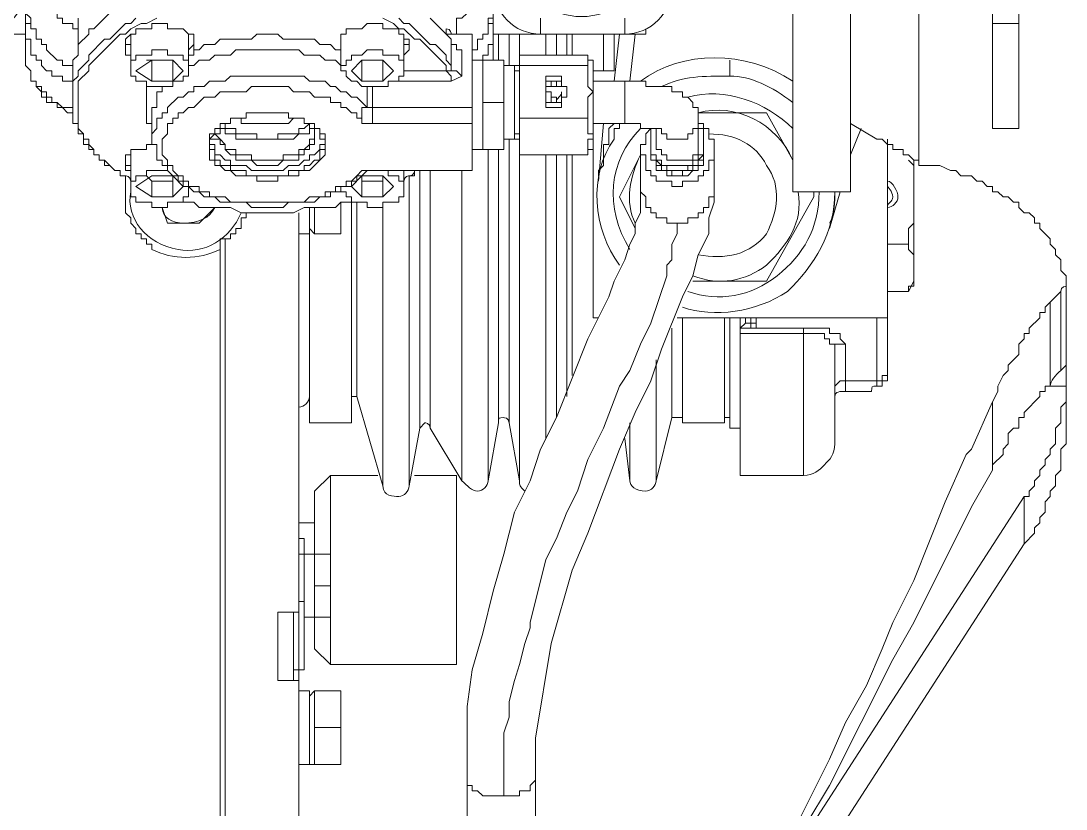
# Model space of a CAD drawing. Header units: millimetres. Extents: x 25083 to 52777, y 24772 to 45779.
# Drawn here: x 49649 to 49722.9, y 36611.9 to 36667.6 of the extents above; entities that cross this region are included whole.
import ezdxf

# ---------------------------------------------------------------- set-up
doc = ezdxf.new("R2010")
doc.units = ezdxf.units.MM

# ---------------------------------------------------------------- blocks, each defined once
blk = doc.blocks.new('zw$D2F4')
at = {"color": 7, "lineweight": 5}
for points in [[(813.648, 775.026), (813.648, 867.123)], [(817.733, 775.026), (817.733, 867.123)], [(822.56, 777.254), (822.56, 813.648)], [(759.429, 784.682), (759.429, 805.106)], [(792.48, 805.106), (792.48, 784.682)], [(827.759, 779.483), (827.759, 797.308)], [(829.616, 779.483), (829.616, 797.308)], [(763.143, 786.538), (762.771, 786.538), (762.771, 786.91), (762.029, 786.91), (762.029, 787.281), (761.657, 787.281), (761.657, 787.652), (761.286, 787.652), (760.543, 788.395), (760.543, 788.767), (760.172, 788.767), (760.172, 789.138), (759.801, 789.509), (759.801, 790.252), (759.429, 790.252), (759.429, 791.366)], [(792.48, 791.366), (792.48, 790.252), (792.109, 789.881), (792.109, 789.138), (791.737, 789.138), (791.737, 788.767), (791.366, 788.767), (791.366, 788.395), (790.995, 788.024), (790.995, 787.652), (790.623, 787.652), (790.252, 787.281), (789.881, 787.281), (789.881, 786.91)], [(762.771, 783.196), (762.771, 784.31), (763.143, 784.682), (763.143, 785.424), (763.885, 786.167), (763.885, 786.538), (764.257, 786.538), (765.742, 788.024)], [(788.024, 787.281), (789.509, 785.796), (789.509, 785.424)], [(762.771, 781.339), (762.771, 782.825), (763.143, 783.196), (763.143, 783.567), (763.885, 784.31), (763.885, 784.682), (765, 785.796), (765.371, 785.796), (766.485, 786.91), (766.856, 786.91), (767.228, 787.281)], [(785.796, 787.281), (786.167, 786.91), (786.538, 786.91), (788.024, 785.424), (788.395, 785.424), (789.138, 784.682), (789.138, 784.31), (789.509, 783.939)], [(759.429, 788.395), (759.429, 787.652), (759.801, 787.281), (759.801, 786.538), (760.172, 786.538), (760.172, 785.796), (760.543, 785.796), (760.543, 785.424), (760.915, 785.424), (760.915, 785.053), (761.657, 784.31), (762.029, 784.31), (762.029, 783.939), (762.771, 783.939), (762.771, 783.567)], [(789.138, 783.567), (789.138, 783.939), (787.281, 785.796), (786.91, 785.796), (786.167, 786.538), (785.796, 786.538), (785.424, 786.91), (784.682, 787.281)], [(768.713, 787.281), (767.97, 786.91), (767.599, 786.91), (766.856, 786.538), (766.485, 786.167), (766.114, 786.167), (763.885, 783.939), (763.885, 783.567), (763.143, 782.825), (763.143, 779.483), (763.514, 779.111), (763.514, 778.74), (763.885, 778.74)], [(790.995, 784.682), (790.995, 785.053), (791.366, 785.053), (791.366, 785.796), (791.737, 785.796), (791.737, 786.167), (792.109, 786.167), (792.109, 787.281), (792.48, 787.281), (792.48, 787.652), (792.48, 788.395)], [(759.801, 786.91), (759.429, 786.91), (759.429, 786.538)], [(763.143, 785.053), (763.143, 787.281)], [(769.084, 786.91), (768.342, 786.91), (768.342, 786.538), (767.228, 786.538), (767.228, 786.167), (766.856, 786.167), (766.485, 785.796), (766.485, 785.424)], [(771.313, 785.424), (771.313, 786.167), (770.941, 786.167), (770.57, 786.538), (769.456, 786.538), (769.456, 786.91), (769.084, 786.91)], [(783.939, 786.91), (783.567, 786.91), (783.196, 786.538), (782.082, 786.538), (782.082, 786.167), (781.711, 786.167), (781.711, 785.424)], [(786.538, 785.424), (786.538, 785.796), (786.167, 785.796), (786.167, 786.167), (785.796, 786.167), (785.796, 786.538), (784.682, 786.538), (784.682, 786.91), (783.939, 786.91)], [(789.881, 787.281), (789.881, 786.167)], [(792.48, 786.538), (792.48, 786.91), (792.109, 786.91)], [(795.822, 786.167), (795.822, 787.281)], [(801.764, 787.281), (801.764, 786.167)], [(829.616, 786.91), (827.759, 786.91)], [(748.66, 786.167), (759.429, 786.167)], [(759.429, 786.538), (759.429, 785.796), (759.801, 785.796), (759.801, 784.682), (760.172, 784.682), (760.172, 784.31), (760.543, 784.31), (760.543, 783.939), (760.915, 783.567), (761.286, 783.567), (761.286, 783.196), (762.029, 783.196), (762.029, 782.825), (762.771, 782.825)], [(766.856, 785.796), (766.856, 786.167)], [(770.941, 786.167), (770.941, 785.796)], [(771.313, 785.053), (771.684, 785.053), (772.055, 785.424), (772.798, 785.424), (773.169, 785.796), (775.398, 785.796), (775.769, 786.167), (777.254, 786.167), (777.626, 785.796), (779.111, 785.796), (779.854, 785.796), (780.225, 785.424), (780.968, 785.424), (781.339, 785.053), (781.711, 785.053)], [(781.711, 785.796), (781.711, 786.167)], [(786.167, 786.167), (786.167, 785.796)], [(789.138, 786.538), (789.138, 786.167)], [(789.138, 786.167), (790.995, 786.167)], [(790.995, 786.167), (789.138, 786.167)], [(790.995, 776.512), (790.995, 786.167)], [(791.737, 784.31), (791.737, 784.682), (792.109, 784.682), (792.109, 785.424), (792.48, 785.424), (792.48, 786.538)], [(792.48, 786.167), (803.25, 786.167)], [(792.851, 786.167), (792.851, 784.31)], [(793.594, 783.939), (793.594, 786.167)], [(794.337, 786.167), (794.337, 784.31)], [(796.194, 784.682), (796.194, 786.167)], [(796.936, 786.167), (796.936, 784.682)], [(797.679, 784.682), (797.679, 786.167)], [(798.05, 786.167), (798.05, 784.682)], [(800.279, 783.567), (800.279, 786.167)], [(801.021, 786.167), (801.021, 783.567)], [(801.021, 782.825), (801.393, 786.167)], [(802.507, 786.167), (802.135, 782.825)], [(803.25, 786.538), (803.25, 786.167)], [(766.856, 785.053), (766.856, 785.424), (766.485, 785.424), (766.485, 785.796)], [(766.485, 785.424), (766.485, 784.682), (766.856, 784.682)], [(766.856, 783.567), (766.856, 785.796)], [(770.941, 783.567), (770.941, 785.796)], [(771.313, 785.796), (771.313, 785.424), (770.941, 785.053)], [(771.313, 785.053), (771.313, 785.424)], [(781.711, 783.567), (781.711, 785.796)], [(781.711, 785.053), (781.711, 785.796)], [(781.711, 785.424), (781.711, 785.053)], [(786.167, 783.567), (786.167, 785.796)], [(786.538, 785.796), (786.538, 785.424), (786.167, 785.424), (786.167, 785.053)], [(786.167, 784.682), (786.538, 785.053), (786.538, 785.424)], [(789.509, 783.567), (789.509, 785.424)], [(789.881, 785.053), (789.881, 785.424), (789.509, 785.424)], [(759.429, 784.682), (759.429, 783.939), (759.801, 783.567), (759.801, 782.825), (760.172, 782.825), (760.172, 782.453), (760.543, 782.082), (760.543, 781.711), (760.915, 781.711), (760.915, 781.339), (761.657, 781.339), (761.657, 780.968), (762.029, 780.968), (762.4, 780.597), (762.771, 780.597)], [(762.771, 780.968), (762.029, 780.968), (761.657, 781.339), (761.286, 781.339), (761.286, 781.711), (760.915, 781.711), (760.915, 782.082), (760.543, 782.082), (760.543, 782.453), (760.172, 782.453), (760.172, 782.825), (759.801, 782.825), (759.801, 783.567), (759.429, 783.939), (759.429, 784.682)], [(766.856, 783.567), (766.856, 784.31), (767.228, 784.31), (767.228, 784.682), (767.599, 784.682), (768.342, 784.682), (768.342, 785.053), (769.084, 785.053)], [(769.084, 785.053), (769.456, 785.053), (769.456, 784.682), (770.57, 784.682), (770.57, 784.31), (770.941, 784.31), (770.941, 783.567)], [(781.711, 783.939), (781.339, 784.31), (780.597, 784.31), (780.225, 784.682), (779.111, 784.682), (778.74, 785.053), (774.284, 785.053), (773.912, 784.682), (772.798, 784.682), (772.427, 784.31), (771.684, 784.31), (771.313, 783.939), (770.941, 783.939)], [(770.941, 784.682), (771.313, 784.682), (771.313, 785.053)], [(781.711, 784.682), (781.711, 785.053)], [(781.711, 783.567), (781.711, 783.939), (782.082, 783.939), (782.082, 784.31), (782.453, 784.31), (782.453, 784.682), (783.196, 784.682), (783.567, 785.053), (783.939, 785.053)], [(783.939, 785.053), (784.682, 785.053), (784.682, 784.682), (785.796, 784.682), (785.796, 784.31), (786.167, 784.31), (786.167, 783.567)], [(789.881, 785.053), (790.252, 785.053)], [(790.252, 785.053), (789.881, 785.053)], [(790.252, 785.053), (790.252, 783.196)], [(794.337, 784.682), (799.165, 784.682)], [(794.337, 784.682), (794.337, 784.31)], [(799.165, 784.31), (799.165, 784.682)], [(768.342, 784.31), (767.228, 783.567)], [(768.342, 784.31), (767.97, 784.31)], [(768.342, 784.31), (768.342, 782.825)], [(769.827, 784.31), (768.342, 784.31)], [(769.827, 784.31), (768.342, 784.31)], [(769.827, 782.825), (769.827, 784.31)], [(770.57, 783.567), (769.827, 784.31)], [(783.196, 784.31), (782.453, 783.567)], [(783.196, 784.31), (783.196, 782.825)], [(784.682, 784.31), (783.196, 784.31)], [(784.682, 784.31), (783.196, 784.31)], [(784.682, 782.825), (784.682, 784.31)], [(785.424, 783.567), (784.682, 784.31)], [(789.138, 783.567), (789.509, 783.567), (789.509, 783.939)], [(789.509, 783.939), (789.509, 783.567)], [(790.995, 777.997), (790.995, 784.31)], [(790.995, 784.31), (791.737, 784.31)], [(791.737, 777.997), (791.737, 784.31)], [(791.737, 784.31), (793.223, 784.31)], [(791.737, 784.31), (791.737, 782.825)], [(793.223, 777.997), (793.223, 784.31)], [(793.223, 784.31), (793.223, 782.825)], [(793.223, 783.939), (794.337, 783.939)], [(793.966, 783.939), (793.966, 778.74)], [(794.337, 782.082), (794.337, 784.31)], [(794.337, 784.31), (794.337, 783.939)], [(799.165, 783.939), (794.337, 783.939)], [(794.337, 783.939), (794.337, 782.082)], [(799.165, 783.939), (799.165, 784.31), (799.536, 784.31)], [(799.536, 784.31), (799.165, 784.31)], [(799.536, 782.082), (799.165, 782.453), (799.165, 783.939)], [(799.536, 784.31), (799.536, 782.082)], [(809.191, 784.31), (809.191, 783.196)], [(762.771, 783.196), (762.771, 781.339)], [(769.084, 782.453), (767.97, 782.453), (767.97, 782.825), (767.228, 782.825), (767.228, 783.196), (766.856, 783.196), (766.856, 783.567)], [(767.228, 783.567), (768.342, 782.825)], [(768.342, 778.74), (768.342, 779.111), (768.713, 779.483), (768.713, 780.225), (769.084, 780.225), (769.084, 780.597), (769.456, 780.597), (769.456, 780.968), (770.199, 781.711), (770.57, 781.711), (770.941, 782.082), (771.313, 782.082), (771.313, 782.453), (772.055, 782.453), (772.427, 782.825), (773.541, 782.825), (773.912, 783.196), (779.111, 783.196), (779.483, 782.825), (780.597, 782.825), (780.968, 782.453), (781.339, 782.453), (781.711, 782.082), (782.082, 782.082), (782.453, 781.711), (782.825, 781.711), (783.567, 780.968)], [(770.941, 783.567), (770.941, 783.196), (770.57, 783.196), (770.57, 782.825), (770.199, 782.825), (769.827, 782.825), (769.827, 782.453), (769.084, 782.453)], [(769.827, 782.825), (770.57, 783.567)], [(783.939, 782.453), (783.196, 782.453), (782.825, 782.825), (782.453, 782.825), (782.082, 783.196), (782.082, 783.567), (781.711, 783.567)], [(782.453, 783.567), (783.196, 782.825)], [(786.167, 783.567), (786.167, 783.196), (785.796, 783.196), (785.796, 782.825), (785.424, 782.825), (785.053, 782.825), (785.053, 782.453), (783.939, 782.453)], [(784.682, 782.825), (785.424, 783.567)], [(786.167, 783.567), (789.138, 783.567)], [(789.138, 783.567), (789.509, 783.196), (789.509, 782.825)], [(790.252, 783.196), (789.881, 783.567), (789.509, 783.567)], [(789.509, 782.825), (790.252, 783.196)], [(796.194, 783.196), (797.308, 783.196)], [(796.194, 783.196), (797.308, 783.196)], [(796.194, 783.196), (796.194, 782.082)], [(796.194, 783.196), (796.194, 782.082)], [(797.679, 782.082), (797.679, 782.453), (797.308, 782.453), (797.308, 783.196)], [(797.679, 782.082), (797.679, 782.453), (797.308, 782.453), (797.308, 783.196)], [(799.536, 783.567), (799.536, 782.825)], [(799.536, 783.567), (801.021, 783.567)], [(768.342, 782.453), (767.97, 782.453), (767.97, 780.597), (767.97, 779.854), (768.342, 779.854), (768.342, 779.483)], [(768.342, 782.825), (769.827, 782.825)], [(769.084, 782.453), (769.084, 782.082), (768.713, 782.082), (768.713, 780.968), (768.342, 780.968), (768.342, 780.597)], [(782.825, 780.225), (782.825, 780.597), (782.453, 780.597), (782.082, 780.968), (781.711, 780.968), (781.711, 781.339), (780.968, 781.339), (780.968, 781.711), (779.854, 781.711), (779.483, 782.082), (778.368, 782.082), (777.997, 782.453), (775.398, 782.453), (775.026, 782.082), (773.169, 782.082), (772.798, 781.711), (772.055, 781.711), (771.313, 780.968), (770.941, 780.968), (770.57, 780.597), (770.199, 780.597), (770.199, 780.225), (769.827, 780.225), (769.827, 779.854), (769.456, 779.854), (769.456, 779.111), (769.084, 778.74), (769.084, 777.626), (769.456, 777.254), (769.456, 776.883), (769.827, 776.883), (769.827, 776.512), (770.199, 776.14), (770.57, 776.14), (770.57, 775.769)], [(783.196, 782.825), (784.682, 782.825)], [(783.567, 780.968), (783.567, 782.453)], [(783.939, 782.453), (783.939, 779.854)], [(789.509, 782.825), (785.053, 782.825)], [(791.737, 782.825), (791.737, 781.339)], [(793.223, 782.825), (793.223, 781.339)], [(796.565, 782.825), (796.194, 782.825)], [(796.194, 782.453), (796.565, 782.453)], [(796.565, 782.453), (796.194, 782.453)], [(796.565, 782.825), (796.565, 782.453)], [(796.565, 782.453), (796.565, 782.825)], [(796.565, 782.825), (796.936, 782.825)], [(796.936, 782.825), (796.565, 782.825)], [(796.565, 782.825), (796.936, 782.825)], [(796.565, 782.825), (796.565, 782.453)], [(797.308, 782.453), (796.565, 782.453)], [(797.308, 782.453), (796.565, 782.453)], [(796.565, 782.453), (796.936, 782.453)], [(796.936, 782.453), (796.936, 782.825)], [(797.308, 782.825), (796.936, 782.825)], [(796.936, 782.825), (796.936, 782.453)], [(799.536, 782.825), (801.764, 782.825)], [(801.764, 782.825), (801.764, 781.711)], [(801.764, 782.825), (803.25, 782.825), (803.25, 782.453), (805.106, 782.453), (805.106, 782.082), (805.849, 782.082), (805.849, 781.711), (806.22, 781.711), (806.592, 781.339), (806.592, 780.968), (806.963, 780.968), (806.963, 780.225)], [(794.337, 782.082), (794.337, 779.111)], [(794.337, 782.082), (794.337, 780.225)], [(796.194, 781.711), (796.194, 782.082)], [(796.194, 782.082), (796.565, 782.082)], [(796.194, 782.082), (796.194, 780.968)], [(796.565, 781.339), (796.565, 781.711)], [(796.565, 781.711), (796.936, 781.711)], [(796.936, 781.711), (796.936, 781.339)], [(797.308, 781.339), (797.308, 781.711), (797.679, 781.711), (797.679, 782.082)], [(799.165, 780.225), (799.165, 781.711), (799.536, 782.082)], [(799.536, 782.082), (799.536, 779.111)], [(801.764, 781.711), (801.764, 779.854)], [(766.114, 776.14), (766.114, 776.512), (765.742, 776.512), (765, 777.254), (764.628, 777.254), (764.628, 777.626), (764.257, 777.626), (764.257, 777.997), (763.885, 777.997), (763.885, 778.368), (763.514, 778.368), (763.514, 779.111), (763.143, 779.111), (763.143, 779.483), (763.143, 779.854), (762.771, 779.854), (762.771, 781.339)], [(783.567, 780.968), (783.196, 780.968), (783.196, 780.225), (782.825, 780.225)], [(783.567, 780.968), (783.939, 780.968)], [(783.939, 780.968), (790.995, 780.968)], [(791.737, 781.339), (793.223, 781.339)], [(791.737, 781.339), (791.737, 779.854)], [(793.223, 781.339), (793.223, 779.854)], [(796.194, 781.339), (797.308, 781.339)], [(797.308, 781.339), (796.194, 781.339)], [(796.194, 780.968), (797.308, 780.968)], [(768.342, 780.597), (768.342, 778.74)], [(773.169, 779.111), (773.169, 779.483), (773.541, 779.483), (773.541, 779.854), (773.912, 779.854), (773.912, 780.225), (774.284, 780.225)], [(774.284, 780.225), (773.912, 780.225), (773.912, 779.854), (773.541, 779.854)], [(776.512, 780.597), (775.026, 780.597), (775.026, 780.225), (774.284, 780.225)], [(774.284, 780.225), (774.655, 780.225), (774.655, 779.854), (776.512, 779.854)], [(778.74, 780.225), (777.997, 780.225), (777.997, 780.597), (776.512, 780.597)], [(776.512, 779.854), (777.997, 779.854), (778.368, 780.225), (778.74, 780.225)], [(779.483, 779.854), (779.111, 779.854), (779.111, 780.225), (778.74, 780.225)], [(778.74, 780.225), (779.111, 780.225), (779.111, 779.854), (779.483, 779.854), (779.483, 779.483), (779.854, 779.483), (779.854, 779.111)], [(782.825, 780.225), (783.196, 780.225), (783.196, 779.854), (783.939, 779.854)], [(794.337, 780.225), (799.165, 780.225)], [(794.337, 780.225), (794.337, 779.111)], [(799.536, 779.111), (799.165, 779.111), (799.165, 780.225)], [(804.735, 778.74), (806.22, 778.74), (806.22, 779.111), (806.592, 779.111), (806.592, 779.483), (806.963, 779.483), (806.963, 780.225)], [(811.791, 780.597), (806.963, 780.597)], [(806.963, 780.225), (806.963, 778.74)], [(813.648, 777.254), (811.791, 780.597)], [(773.541, 779.854), (773.169, 779.854), (773.169, 779.483), (772.798, 779.483), (772.798, 779.111)], [(773.541, 779.854), (773.169, 779.854), (773.169, 779.483), (772.798, 779.483), (772.798, 779.111)], [(776.512, 778.74), (774.284, 778.74), (774.284, 779.111), (773.541, 779.111), (773.541, 779.483), (773.169, 779.483)], [(773.541, 779.854), (773.541, 779.483), (774.284, 779.483), (774.284, 779.111), (775.769, 779.111), (775.769, 778.74), (776.14, 778.74), (776.512, 778.74)], [(776.512, 778.74), (777.254, 778.74), (777.254, 779.111), (778.74, 779.111), (778.74, 779.483), (779.111, 779.483), (779.483, 779.854)], [(779.483, 779.483), (779.483, 779.111), (778.74, 779.111), (778.368, 778.74), (776.883, 778.74), (776.512, 778.74)], [(780.597, 778.74), (780.225, 778.74), (780.225, 779.483), (779.854, 779.483), (779.854, 779.854), (779.483, 779.854)], [(780.597, 778.74), (780.597, 779.111), (780.225, 779.111), (780.225, 779.483), (779.854, 779.483), (779.854, 779.854), (779.483, 779.854)], [(790.995, 779.854), (783.939, 779.854)], [(791.737, 779.854), (791.737, 777.997)], [(793.223, 779.854), (793.223, 777.997)], [(799.536, 779.854), (799.536, 766.114)], [(799.536, 779.854), (801.764, 779.854)], [(799.907, 775.769), (800.279, 779.854)], [(799.907, 776.14), (799.907, 776.512), (800.279, 776.883), (800.279, 778.368), (800.65, 778.368), (800.65, 779.483), (801.021, 779.854)], [(801.021, 778.74), (801.021, 779.483), (801.393, 779.483), (801.393, 779.854)], [(801.764, 779.854), (802.878, 779.854), (802.878, 779.483), (804.364, 779.483)], [(802.878, 777.997), (802.878, 778.368), (803.25, 778.368), (803.25, 779.111), (803.621, 779.483)], [(803.992, 779.483), (803.621, 779.483), (803.621, 778.74)], [(803.992, 779.483), (803.992, 778.74)], [(807.334, 778.74), (807.334, 779.483), (806.963, 779.483), (806.963, 779.854)], [(808.077, 777.997), (808.077, 778.74), (807.706, 778.74), (807.706, 779.483), (807.334, 779.483), (807.334, 779.854), (806.963, 779.854)], [(817.733, 779.854), (819.589, 778.74)], [(818.475, 779.483), (817.733, 777.626)], [(829.616, 779.483), (827.759, 779.483)], [(763.885, 778.74), (763.885, 778.368), (764.257, 777.997), (764.257, 777.626), (764.628, 777.626), (764.628, 777.254), (765, 777.254), (765, 776.883), (765.371, 776.883), (765.742, 776.512), (766.114, 776.512), (766.114, 776.14)], [(768.342, 778.74), (768.342, 778.368), (768.713, 778.368), (768.713, 777.254), (769.084, 777.254), (769.084, 776.883), (769.456, 776.883), (769.456, 776.512), (769.827, 776.14), (770.199, 776.14), (770.199, 775.769), (770.57, 775.769), (770.57, 775.398), (770.941, 775.398)], [(772.798, 779.111), (772.427, 778.74)], [(772.798, 779.111), (772.427, 779.111), (772.427, 778.74)], [(772.427, 778.74), (773.169, 778.74)], [(772.427, 778.74), (772.427, 777.254), (772.798, 777.254), (772.798, 776.883), (773.169, 776.883), (773.541, 776.512), (773.912, 776.512), (774.284, 776.14), (775.769, 776.14), (775.769, 775.769), (776.512, 775.769)], [(773.169, 778.74), (772.798, 779.111)], [(773.169, 779.111), (772.798, 779.111)], [(773.169, 778.74), (773.541, 778.368), (773.541, 777.997), (774.284, 777.997), (774.284, 777.626), (775.398, 777.626), (775.398, 777.254), (775.769, 777.254), (777.626, 777.254), (777.626, 777.626), (778.74, 777.626), (778.74, 777.997), (779.111, 777.997), (779.483, 778.368), (779.483, 778.74), (779.854, 778.74)], [(779.854, 778.74), (779.854, 778.368), (779.483, 778.368), (779.483, 777.997), (779.111, 777.997), (779.111, 777.626), (778.74, 777.626), (778.74, 777.254), (777.997, 777.254), (777.626, 777.254), (777.254, 776.883), (775.769, 776.883), (775.398, 777.254), (774.284, 777.254), (774.284, 777.626), (773.912, 777.626), (773.541, 777.997), (773.541, 778.368), (773.169, 778.368), (773.169, 778.74)], [(776.512, 775.769), (777.254, 775.769), (777.254, 776.14), (778.74, 776.14), (778.74, 776.512), (779.483, 776.512), (779.854, 776.883), (780.597, 777.626), (780.597, 778.74)], [(793.223, 778.74), (794.337, 778.74)], [(793.594, 758.686), (793.594, 778.74)], [(794.337, 779.111), (794.337, 777.626)], [(794.337, 778.74), (794.337, 777.997)], [(799.165, 777.626), (799.165, 778.74), (799.536, 778.74), (799.536, 779.111)], [(799.536, 779.111), (799.536, 777.997)], [(803.621, 778.74), (803.621, 778.368)], [(803.621, 778.74), (803.621, 777.626), (803.992, 777.626), (803.992, 777.254), (804.364, 777.254), (804.364, 776.883), (804.735, 776.883)], [(803.992, 778.74), (803.992, 777.997), (804.364, 777.997), (804.364, 777.626), (804.735, 777.626), (804.735, 777.254)], [(804.364, 779.111), (804.735, 779.111), (804.735, 778.74)], [(804.735, 776.883), (806.22, 776.883), (806.592, 776.883), (806.592, 777.254), (806.963, 777.254), (806.963, 777.626), (807.334, 777.626), (807.334, 778.74)], [(804.735, 777.254), (806.22, 777.254), (806.592, 777.254), (806.592, 777.626), (806.963, 777.626), (806.963, 778.74)], [(807.334, 778.74), (807.334, 778.368)], [(819.589, 778.74), (819.961, 778.74), (820.332, 778.368), (820.703, 778.368), (820.703, 777.997), (821.446, 777.997), (821.446, 777.626), (821.817, 777.626), (822.189, 777.254), (822.56, 777.254)], [(820.332, 778.74), (820.332, 761.657)], [(768.713, 778.368), (767.97, 778.368), (767.97, 777.997), (766.856, 777.997), (766.856, 777.626), (766.485, 777.626), (766.485, 776.883)], [(776.512, 776.512), (775.398, 776.512), (775.026, 776.883), (773.912, 776.883), (773.912, 777.254), (773.541, 777.254), (773.169, 777.626), (772.798, 777.626), (772.798, 778.368), (772.427, 778.368)], [(772.427, 778.368), (772.427, 777.997), (772.798, 777.997), (772.798, 777.254), (773.169, 777.254), (773.169, 776.883), (773.541, 776.883), (773.912, 776.883), (773.912, 776.512), (775.026, 776.512), (775.026, 776.14), (776.512, 776.14)], [(780.597, 778.368), (780.225, 778.368), (780.225, 777.997), (779.854, 777.626), (779.483, 777.626), (779.483, 777.254), (779.111, 777.254), (778.74, 776.883), (777.997, 776.883), (777.626, 776.512), (776.512, 776.512)], [(776.512, 776.14), (777.997, 776.14), (777.997, 776.512), (779.111, 776.512), (779.111, 776.883), (779.483, 776.883), (779.854, 777.254), (780.225, 777.254), (780.225, 777.997), (780.597, 777.997), (780.597, 778.368)], [(790.995, 777.997), (791.737, 777.997)], [(791.737, 777.997), (793.223, 777.997)], [(791.737, 777.997), (793.223, 777.997)], [(792.109, 754.601), (792.109, 777.997)], [(792.109, 777.997), (792.851, 777.997)], [(792.109, 777.997), (792.48, 777.997)], [(792.851, 777.997), (792.109, 777.997)], [(792.109, 777.997), (792.48, 777.997)], [(792.48, 777.997), (792.109, 777.997)], [(792.48, 777.997), (792.109, 777.997)], [(792.48, 777.997), (792.851, 777.997)], [(792.851, 777.997), (792.48, 777.997)], [(792.851, 777.997), (792.48, 777.997)], [(792.851, 777.997), (792.48, 777.997)], [(792.851, 777.997), (792.851, 758.686)], [(793.223, 777.997), (792.851, 777.997)], [(794.337, 777.997), (794.337, 754.601)], [(794.337, 777.626), (794.337, 777.997)], [(799.536, 777.997), (799.165, 777.997)], [(799.165, 777.997), (799.165, 777.626)], [(802.878, 777.997), (802.878, 775.398)], [(805.478, 775.398), (805.106, 775.398), (805.106, 775.769), (803.992, 775.769), (803.992, 776.14), (803.621, 776.14), (803.621, 776.512), (803.25, 776.512), (803.25, 777.626), (802.878, 777.626), (802.878, 777.997)], [(804.735, 776.883), (804.364, 776.883), (803.992, 777.254), (803.992, 777.626), (803.621, 777.626), (803.621, 777.997), (803.621, 778.368)], [(803.621, 777.997), (803.621, 777.254), (803.992, 777.254), (803.992, 776.512), (804.364, 776.512), (804.735, 776.512)], [(803.621, 777.997), (803.621, 777.254), (803.992, 777.254), (803.992, 776.883), (804.364, 776.883), (804.364, 776.512), (804.735, 776.512)], [(807.334, 778.368), (807.334, 777.626), (806.963, 777.254), (806.963, 776.883), (806.592, 776.883), (806.22, 776.883), (806.22, 776.512), (804.735, 776.512), (804.735, 776.883)], [(804.735, 776.512), (804.735, 776.14), (806.22, 776.14), (806.592, 776.512), (806.963, 776.512), (806.963, 776.883), (807.334, 776.883), (807.334, 777.997)], [(804.735, 776.512), (805.106, 776.512), (805.106, 776.14), (805.849, 776.14), (805.849, 776.512), (806.22, 776.512), (806.592, 776.512), (806.592, 776.883), (806.963, 776.883), (806.963, 777.254), (807.334, 777.254), (807.334, 777.997)], [(805.478, 775.398), (805.849, 775.398), (805.849, 775.769), (806.963, 775.769), (806.963, 776.14), (807.334, 776.14), (807.334, 776.512), (807.706, 776.512), (807.706, 777.254), (808.077, 777.254), (808.077, 777.997)], [(808.077, 777.997), (808.077, 775.398)], [(820.332, 778.368), (820.703, 778.368)], [(766.856, 776.883), (766.485, 776.883), (766.485, 777.254)], [(766.856, 775.398), (766.856, 777.626)], [(794.337, 777.626), (799.165, 777.626)], [(796.194, 757.572), (796.194, 777.626)], [(796.936, 777.626), (796.936, 759.058)], [(797.679, 760.543), (797.679, 777.626)], [(798.05, 777.626), (798.05, 762.029)], [(802.878, 777.626), (801.393, 774.655)], [(821.817, 777.254), (822.189, 776.883), (822.189, 774.655)], [(822.189, 777.254), (822.189, 768.713)], [(832.958, 767.599), (832.958, 769.084), (832.587, 769.456), (832.587, 770.199), (832.216, 770.57), (832.216, 770.941), (831.844, 771.313), (831.844, 771.684), (831.101, 772.427), (831.101, 772.798), (830.73, 772.798), (830.73, 773.169), (830.359, 773.541), (829.987, 773.541), (829.616, 773.912), (829.616, 774.284), (829.245, 774.284), (828.873, 774.655), (828.502, 774.655), (828.131, 775.026), (827.759, 775.026), (827.759, 775.398), (827.388, 775.398), (827.016, 775.769), (826.645, 775.769), (826.274, 776.14), (825.531, 776.14), (825.16, 776.512), (824.788, 776.512), (824.046, 776.883), (822.56, 776.883), (822.56, 777.254)], [(766.485, 776.883), (766.485, 776.512), (766.856, 776.512), (766.856, 776.14)], [(766.856, 775.398), (766.856, 775.769), (767.228, 775.769), (767.228, 776.14), (767.599, 776.14), (767.97, 776.14), (767.97, 776.512), (769.084, 776.512)], [(783.939, 776.512), (783.196, 776.512), (782.825, 776.14)], [(783.196, 776.14), (783.567, 776.512), (783.939, 776.512)], [(783.939, 776.512), (790.995, 776.512)], [(783.939, 776.512), (790.995, 776.512)], [(784.31, 776.512), (785.053, 776.512), (785.053, 776.14), (785.796, 776.14), (785.796, 775.769), (786.167, 775.769), (786.167, 775.398)], [(786.167, 775.398), (786.167, 776.512)], [(786.167, 776.14), (786.167, 776.512), (786.538, 776.512)], [(787.281, 776.512), (787.281, 758.315)], [(788.024, 758.315), (788.024, 776.512)], [(790.252, 776.512), (790.252, 754.601)], [(766.114, 776.14), (766.485, 776.14)], [(766.114, 776.14), (766.485, 776.14)], [(766.485, 776.14), (766.485, 773.541), (766.856, 773.169), (766.856, 772.798), (767.228, 772.427), (767.228, 772.055), (767.599, 772.055), (767.599, 771.684), (767.97, 771.684), (767.97, 771.313), (768.342, 771.313), (768.342, 770.941)], [(768.342, 776.14), (767.228, 775.398)], [(768.342, 775.769), (767.97, 776.14)], [(769.827, 776.14), (768.342, 776.14)], [(768.342, 775.769), (768.342, 774.655)], [(769.827, 775.769), (768.342, 775.769)], [(769.827, 776.14), (769.827, 775.769)], [(770.57, 775.398), (769.827, 776.14)], [(769.827, 774.655), (769.827, 775.769)], [(770.57, 775.769), (770.941, 775.769), (770.941, 775.398), (771.684, 775.398), (771.684, 775.026), (772.427, 775.026), (772.427, 774.655), (773.541, 774.655), (773.912, 774.284), (777.254, 774.284), (777.626, 774.284), (779.111, 774.284), (779.483, 774.655), (780.597, 774.655), (780.597, 775.026), (781.339, 775.026), (781.339, 775.398), (782.082, 775.398), (782.082, 775.769), (782.453, 775.769), (782.825, 776.14)], [(781.711, 775.398), (782.453, 775.398), (782.453, 775.769), (782.825, 775.769), (782.825, 776.14), (783.196, 776.14)], [(783.196, 776.14), (782.453, 775.398)], [(783.196, 776.14), (782.825, 776.14)], [(784.682, 776.14), (783.196, 776.14)], [(783.196, 775.769), (783.196, 776.14)], [(783.196, 775.769), (783.196, 774.655)], [(784.682, 775.769), (783.196, 775.769)], [(784.682, 776.14), (784.682, 775.769)], [(785.424, 775.398), (784.682, 776.14)], [(784.682, 774.655), (784.682, 775.769)], [(786.538, 754.23), (786.538, 776.14)], [(769.084, 773.912), (768.342, 773.912), (768.342, 774.284), (767.228, 774.284), (767.228, 774.655), (766.856, 774.655), (766.856, 775.398)], [(767.228, 775.398), (768.342, 774.655)], [(770.941, 775.398), (770.941, 774.655), (770.57, 774.655), (770.57, 774.284), (770.199, 774.284), (769.456, 774.284), (769.456, 773.912), (769.084, 773.912)], [(769.827, 774.655), (770.57, 775.398)], [(770.941, 775.398), (771.313, 775.026), (771.684, 775.026), (772.055, 774.655), (772.798, 774.655), (773.169, 774.284), (775.026, 774.284), (775.398, 773.912), (777.626, 773.912), (777.997, 774.284), (778.368, 774.284), (778.74, 774.284), (779.854, 774.284), (780.225, 774.655), (780.968, 774.655), (780.968, 775.026), (781.711, 775.026), (781.711, 775.398)], [(783.939, 773.912), (783.567, 773.912), (783.567, 774.284), (782.453, 774.284), (782.453, 774.655), (782.082, 774.655), (782.082, 775.026), (781.711, 775.026), (781.711, 775.398)], [(782.453, 775.398), (783.196, 774.655)], [(786.167, 775.398), (786.167, 774.655), (785.796, 774.655), (785.796, 774.284), (785.424, 774.284), (784.682, 774.284), (784.682, 773.912), (783.939, 773.912)], [(784.682, 774.655), (785.424, 775.398)], [(802.878, 775.398), (802.878, 773.541), (802.507, 772.798), (802.507, 772.055), (802.135, 771.313), (801.764, 770.199), (801.021, 768.713), (800.65, 767.599), (799.165, 764.628), (796.936, 759.058), (795.822, 756.83), (795.08, 754.601), (793.966, 752.373), (793.223, 749.402), (792.48, 746.803), (791.737, 743.832), (790.995, 741.233), (790.623, 738.633), (790.623, 734.177)], [(795.451, 734.177), (795.451, 736.405), (796.565, 743.089), (798.05, 748.288), (799.165, 750.888), (801.393, 756.83), (802.507, 759.429), (803.621, 761.657), (804.364, 763.885), (805.849, 767.599), (806.592, 769.084), (806.963, 770.57), (807.706, 772.055), (807.706, 773.169), (808.077, 774.284), (808.077, 775.398)], [(805.478, 772.798), (804.735, 772.798), (804.735, 773.169), (803.992, 773.169), (803.992, 773.541), (803.621, 773.541), (803.621, 773.912), (803.25, 773.912), (803.25, 774.655), (802.878, 775.026), (802.878, 775.398)], [(808.077, 775.398), (808.077, 774.655), (807.706, 774.655), (807.706, 773.912), (807.334, 773.912), (807.334, 773.541), (806.963, 773.541), (806.963, 773.169), (806.22, 773.169), (806.22, 772.798), (805.478, 772.798)], [(817.733, 775.026), (813.648, 775.026)], [(815.133, 774.655), (815.133, 775.026)], [(816.99, 775.026), (816.247, 772.427)], [(768.342, 774.655), (769.827, 774.655)], [(770.57, 774.284), (771.313, 774.284), (771.684, 773.912), (773.912, 773.912), (774.655, 773.541), (778.368, 773.541), (779.111, 773.912), (781.339, 773.912), (781.711, 774.284), (782.453, 774.284)], [(781.711, 774.284), (781.711, 772.055)], [(781.711, 774.284), (781.711, 773.541)], [(782.453, 774.284), (782.453, 758.686)], [(782.825, 774.284), (782.825, 760.543)], [(783.196, 774.655), (784.682, 774.655)], [(784.682, 774.284), (784.682, 754.23)], [(801.393, 774.655), (802.507, 772.427)], [(811.791, 768.713), (815.133, 774.655)], [(822.189, 774.655), (822.189, 772.798), (821.817, 772.427), (821.817, 771.313)], [(769.084, 773.912), (769.456, 772.798)], [(771.684, 772.798), (772.798, 773.912)], [(773.541, 771.313), (773.541, 771.684), (773.912, 771.684), (773.912, 772.055), (774.284, 772.055), (774.284, 772.427), (774.655, 772.427), (774.655, 773.169), (775.026, 773.169), (775.026, 773.541)], [(778.74, 729.72), (778.74, 773.541)], [(779.483, 773.912), (779.483, 772.055)], [(779.854, 773.541), (779.854, 773.912)], [(781.711, 773.541), (781.711, 772.055)], [(769.456, 772.798), (771.684, 772.798)], [(779.854, 772.055), (779.854, 773.169)], [(805.478, 772.798), (805.478, 772.055), (805.106, 771.313), (805.106, 770.199), (804.735, 769.827), (804.735, 769.084), (803.621, 765.742), (802.878, 764.257), (802.135, 762.4), (801.393, 761.286), (800.279, 758.315), (799.165, 756.087), (798.422, 753.859), (797.679, 752.373), (796.936, 750.517), (796.194, 749.031), (795.08, 744.575), (795.08, 744.203), (794.708, 743.089), (794.337, 741.604), (793.966, 740.49), (793.594, 739.004), (793.594, 737.89), (793.223, 736.776), (793.223, 732.32)], [(779.483, 772.055), (778.74, 772.055)], [(779.854, 772.055), (779.483, 772.427)], [(779.483, 758.686), (779.483, 772.055)], [(781.711, 772.055), (779.854, 772.055)], [(773.169, 770.941), (773.169, 771.684), (773.541, 771.684)], [(773.541, 729.72), (773.541, 771.684)], [(820.332, 771.313), (821.817, 771.313)], [(821.817, 771.313), (821.817, 770.941), (822.189, 770.57), (822.189, 769.456)], [(773.169, 770.941), (773.169, 730.092)], [(822.189, 769.456), (822.189, 768.342), (821.817, 768.342), (821.817, 767.97)], [(806.592, 768.713), (811.791, 768.713)], [(822.189, 768.713), (821.817, 767.97)], [(820.332, 767.97), (821.817, 767.97)], [(832.587, 762.4), (832.587, 767.97)], [(832.958, 759.429), (832.958, 767.599)], [(831.844, 767.228), (831.473, 766.856), (831.473, 766.485), (831.101, 766.485), (831.101, 766.114), (830.359, 765.371), (830.359, 765), (829.987, 765), (829.987, 764.628), (829.616, 764.257), (829.616, 763.514), (828.873, 762.771), (828.873, 762.4), (828.502, 762.029), (828.131, 761.286), (828.131, 760.915), (827.759, 760.172)], [(831.844, 767.228), (831.844, 761.286)], [(799.536, 766.114), (799.907, 766.114)], [(805.478, 766.114), (820.332, 766.114)], [(805.849, 758.686), (805.849, 766.114)], [(808.82, 766.114), (808.82, 758.686)], [(809.191, 758.315), (809.191, 766.114)], [(809.934, 754.973), (809.934, 766.114)], [(810.305, 765.742), (810.305, 766.114)], [(811.048, 765.742), (810.677, 765.742), (810.677, 766.114)], [(811.048, 765.742), (811.048, 766.114)], [(819.589, 766.114), (819.589, 761.286)], [(805.106, 759.058), (805.106, 765.371)], [(809.934, 765), (809.934, 765.371), (810.305, 765.742)], [(810.677, 765.371), (809.934, 765.371), (809.934, 765)], [(810.305, 765.742), (810.677, 765.742), (810.677, 765.371)], [(811.048, 765.742), (811.048, 765.371), (810.677, 765.371)], [(814.39, 765.371), (810.677, 765.371)], [(814.39, 765.371), (814.39, 754.973)], [(814.39, 765.371), (816.247, 765.371), (816.247, 765), (816.618, 765), (816.99, 765), (816.99, 764.628), (817.361, 764.257)], [(814.39, 765), (809.934, 765)], [(816.618, 763.885), (816.618, 764.257), (816.247, 764.257), (816.247, 764.628), (815.876, 764.628), (815.876, 765), (814.39, 765)], [(816.618, 763.885), (816.618, 764.257), (816.99, 764.257), (817.361, 764.257)], [(816.618, 763.885), (816.618, 757.201)], [(817.361, 760.915), (817.361, 764.257)], [(803.992, 754.601), (803.992, 763.143)], [(820.332, 762.4), (820.332, 762.029), (819.961, 762.029), (819.961, 761.657), (819.589, 761.657)], [(817.361, 761.657), (816.99, 761.657), (816.618, 761.286), (816.618, 760.915)], [(819.589, 761.657), (817.361, 761.657)], [(819.589, 761.286), (819.961, 761.286), (819.961, 761.657), (820.332, 761.657)], [(817.361, 760.915), (818.847, 760.915)], [(818.847, 760.915), (819.218, 760.915)], [(782.825, 760.543), (782.453, 760.543)], [(782.825, 760.543), (784.682, 754.23)], [(827.759, 760.172), (826.274, 756.83), (825.902, 756.458), (824.417, 753.116), (822.189, 747.546), (820.703, 744.575), (819.961, 742.718), (818.847, 740.118), (817.361, 737.519), (816.247, 734.919), (811.791, 726.007)], [(827.759, 755.344), (827.759, 760.172)], [(829.987, 750.145), (830.73, 750.888), (830.73, 751.259), (831.101, 751.631), (831.101, 752.002), (831.473, 752.373), (831.473, 753.116), (831.844, 753.487), (831.844, 753.859), (832.216, 754.23), (832.216, 754.973), (832.587, 755.344), (832.587, 756.83), (832.958, 757.201), (832.958, 758.315), (832.958, 758.686), (832.958, 759.429)], [(779.483, 758.686), (782.453, 758.686)], [(792.851, 758.686), (792.109, 754.601)], [(793.594, 758.686), (794.337, 754.601)], [(802.135, 758.686), (802.135, 754.601)], [(805.106, 759.058), (803.992, 754.601)], [(805.106, 759.058), (805.849, 759.058)], [(805.849, 758.686), (808.82, 758.686)], [(808.82, 759.058), (809.191, 759.058)], [(787.281, 758.315), (786.538, 754.23)], [(788.024, 758.315), (790.252, 754.601)], [(809.191, 758.315), (809.934, 758.315)], [(801.764, 757.572), (802.135, 754.601)], [(779.854, 753.859), (780.968, 754.973)], [(780.968, 741.604), (780.968, 754.973)], [(784.31, 754.973), (780.968, 754.973)], [(789.881, 754.973), (786.91, 754.973)], [(789.881, 754.973), (789.881, 741.604)], [(809.934, 754.973), (814.39, 754.973)], [(779.854, 749.402), (779.854, 753.859)], [(829.987, 753.487), (829.987, 750.145)], [(778.74, 751.631), (779.854, 751.631)], [(779.111, 750.517), (778.74, 750.517)], [(779.111, 741.604), (779.111, 750.517)], [(815.133, 727.121), (829.987, 750.145)], [(778.74, 749.402), (779.111, 749.402)], [(779.111, 749.402), (779.854, 749.402)], [(779.854, 744.946), (779.854, 749.402)], [(779.854, 749.402), (780.968, 749.402)], [(779.854, 747.174), (780.968, 747.174)], [(778.74, 746.06), (779.111, 746.06), (779.111, 746.432)], [(777.254, 745.318), (777.254, 740.49)], [(777.254, 745.318), (778.368, 745.318)], [(777.254, 745.318), (778.74, 745.318)], [(778.368, 740.49), (778.368, 745.318)], [(779.111, 744.946), (779.854, 744.946)], [(779.111, 744.946), (779.854, 744.946)], [(779.854, 742.718), (779.854, 744.946)], [(779.854, 744.946), (780.968, 744.946)], [(779.854, 744.946), (780.968, 744.946)], [(779.854, 742.718), (780.968, 741.604)], [(779.111, 741.604), (779.111, 741.233), (778.74, 741.233)], [(789.881, 741.604), (780.968, 741.604)], [(778.74, 741.233), (778.368, 741.233), (778.368, 740.861)], [(778.74, 740.49), (777.254, 740.49)], [(777.254, 740.49), (778.368, 740.49)], [(779.483, 739.747), (778.74, 739.747)], [(779.483, 739.747), (779.483, 734.548)], [(779.854, 739.747), (779.483, 739.376)], [(779.854, 738.633), (779.854, 739.747)], [(781.711, 739.747), (779.854, 739.747)], [(781.711, 739.747), (781.711, 734.548)], [(781.711, 739.747), (781.711, 738.262)], [(779.854, 736.034), (779.854, 738.262)], [(781.711, 738.262), (781.711, 737.148)], [(781.711, 737.148), (779.854, 737.148)], [(781.711, 737.148), (781.711, 735.662)], [(779.854, 734.548), (779.854, 735.662)], [(781.711, 735.662), (781.711, 734.548)], [(779.483, 734.548), (778.74, 734.548)], [(779.854, 734.548), (779.483, 734.548)], [(781.711, 734.548), (779.854, 734.548)], [(790.623, 734.177), (790.623, 727.864)], [(790.623, 734.177), (790.623, 733.063), (790.995, 733.063), (790.995, 732.691), (791.366, 732.691), (791.737, 732.32), (793.223, 732.32)], [(793.223, 732.32), (794.337, 732.32), (794.337, 732.691), (794.708, 732.691), (795.08, 732.691), (795.08, 733.063), (795.451, 733.434), (795.451, 734.177)], [(795.451, 734.177), (795.451, 727.864)]]:
    blk.add_lwpolyline(points, dxfattribs=at)
at = {"color": 7, "lineweight": 0}
for points in [[(794.337, 783.567), (793.966, 783.567)], [(794.337, 779.111), (793.966, 779.111)], [(832.958, 762.771), (832.958, 760.172), (832.587, 759.801), (832.587, 758.686), (832.216, 758.315), (832.216, 757.201), (831.844, 756.83), (831.844, 756.458), (831.473, 756.087), (831.473, 755.716), (831.101, 755.344), (831.101, 754.973), (830.73, 754.601), (830.73, 754.23), (830.359, 753.859), (830.359, 753.487), (829.987, 753.487)], [(831.844, 761.286), (831.473, 761.286), (831.473, 760.915), (831.101, 760.915), (831.101, 760.543), (829.987, 759.429), (829.987, 759.058), (829.616, 759.058), (829.616, 758.315), (829.245, 758.315), (828.873, 757.944), (828.873, 757.201), (828.502, 756.83), (828.502, 756.458), (827.759, 755.716), (827.759, 755.344)], [(832.958, 761.286), (831.844, 761.286)], [(827.759, 755.344), (826.274, 752.745), (822.189, 744.575), (820.703, 741.975), (816.247, 733.063), (812.905, 727.492), (811.791, 726.007)], [(815.133, 730.463), (829.987, 753.487)]]:
    blk.add_lwpolyline(points, dxfattribs=at)
at = {"color": 7, "lineweight": 5}
for points in [[(756.087, 786.167), (757.944, 786.167), (759.429, 787.652), (759.429, 789.509)], [(792.48, 789.509), (792.48, 787.652), (793.966, 786.167), (795.822, 786.167)], [(795.08, 789.138), (796.565, 787.281), (799.165, 786.91), (801.021, 788.024)], [(801.764, 786.167), (803.621, 786.167), (805.106, 787.652), (805.106, 789.509)], [(789.509, 786.167), (789.509, 786.167), (789.509, 786.538), (789.138, 786.538)], [(792.48, 784.31), (792.48, 784.682), (792.48, 784.682), (792.48, 784.682)], [(792.48, 784.31), (792.48, 784.682), (792.48, 784.682), (792.48, 784.682)], [(802.878, 782.825), (805.849, 785.053), (810.305, 785.053), (813.648, 782.825)], [(791.737, 784.31), (791.737, 784.31), (791.737, 784.31), (791.737, 784.31)], [(804.364, 782.453), (805.849, 783.196), (807.334, 783.196), (809.191, 783.196)], [(813.648, 781.339), (812.162, 782.453), (810.677, 783.196), (809.191, 783.196)], [(796.194, 782.825), (796.194, 782.825), (796.194, 782.453), (796.194, 782.453)], [(796.194, 782.453), (796.194, 782.453), (796.194, 782.453), (796.194, 782.453)], [(796.565, 782.453), (796.565, 782.453), (796.565, 782.453), (796.565, 782.453)], [(796.936, 782.453), (796.936, 782.453), (796.936, 782.453), (796.936, 782.453)], [(796.936, 782.453), (796.936, 782.453), (796.936, 782.453), (796.936, 782.453)], [(797.308, 782.453), (797.308, 782.453), (797.308, 782.825), (797.308, 782.825)], [(797.308, 782.453), (797.308, 782.453), (797.308, 782.453), (797.308, 782.453)], [(806.22, 781.711), (808.82, 782.453), (811.791, 781.339), (813.648, 779.483)], [(796.194, 782.082), (796.194, 781.711), (796.194, 781.339), (796.194, 781.339)], [(796.194, 781.711), (796.194, 781.711), (796.194, 781.339), (796.194, 781.339)], [(796.565, 782.082), (796.565, 781.711), (796.565, 781.711), (796.565, 781.339)], [(796.936, 781.339), (796.936, 781.711), (797.308, 781.711), (797.308, 782.082)], [(797.308, 781.339), (797.308, 781.339), (797.308, 781.711), (797.308, 782.082)], [(797.308, 781.339), (797.308, 781.339), (797.308, 781.711), (797.308, 781.711)], [(797.308, 780.968), (797.308, 780.968), (797.308, 780.968), (797.308, 781.339)], [(806.963, 780.597), (809.563, 781.339), (812.533, 779.854), (813.648, 777.254)], [(773.541, 779.854), (773.541, 779.854), (773.541, 779.854), (773.541, 779.854)], [(773.541, 779.854), (773.541, 779.854), (773.541, 779.854), (773.541, 779.854)], [(779.483, 779.854), (779.483, 779.854), (779.483, 779.854), (779.483, 779.854)], [(779.483, 779.854), (779.483, 779.854), (779.483, 779.854), (779.483, 779.854)], [(802.878, 779.483), (800.65, 777.254), (800.279, 773.912), (802.135, 770.941)], [(804.364, 779.483), (804.364, 779.483), (804.364, 779.483), (804.364, 779.111)], [(772.427, 778.74), (772.427, 778.368), (772.427, 778.368), (772.427, 778.368)], [(772.427, 778.74), (772.427, 778.368), (772.427, 778.368), (772.427, 778.368)], [(779.854, 778.74), (779.854, 778.74), (779.854, 779.111), (779.854, 779.111)], [(779.854, 778.74), (779.854, 778.74), (779.854, 779.111), (779.854, 779.111)], [(779.854, 778.74), (779.854, 778.74), (779.854, 778.74), (779.854, 778.74)], [(780.597, 778.368), (780.597, 778.368), (780.597, 778.368), (780.597, 778.74)], [(780.597, 778.368), (780.597, 778.368), (780.597, 778.368), (780.597, 778.74)], [(801.021, 778.74), (799.165, 776.14), (799.536, 772.427), (801.393, 769.827)], [(807.706, 779.111), (809.563, 779.111), (811.048, 778.368), (811.791, 776.883)], [(792.109, 777.997), (792.109, 777.997), (792.109, 777.997), (792.109, 777.997)], [(792.109, 777.997), (792.109, 777.997), (792.109, 777.997), (792.109, 777.997)], [(792.109, 777.997), (792.109, 777.997), (792.109, 777.997), (792.109, 777.997)], [(792.109, 777.997), (792.109, 777.997), (792.109, 777.997), (792.109, 777.997)], [(792.109, 777.997), (792.109, 777.997), (792.109, 777.997), (792.109, 777.997)], [(792.109, 777.997), (792.109, 777.997), (792.109, 777.997), (792.109, 777.997)], [(792.109, 777.997), (792.109, 777.997), (792.109, 777.997), (792.109, 777.997)], [(792.48, 777.997), (792.48, 777.997), (792.48, 777.997), (792.48, 777.997)], [(793.223, 777.997), (793.223, 777.997), (792.851, 777.997), (792.851, 777.997)], [(792.851, 777.997), (792.851, 777.997), (792.851, 777.997), (792.851, 777.997)], [(792.851, 777.997), (792.851, 777.997), (792.851, 777.997), (792.851, 777.997)], [(792.851, 777.997), (792.851, 777.997), (792.851, 777.997), (792.851, 777.997)], [(792.851, 777.997), (793.223, 777.997), (793.223, 777.997), (793.223, 777.997)], [(792.851, 777.997), (792.851, 777.997), (792.851, 777.997), (792.851, 777.997)], [(792.851, 777.997), (792.851, 777.997), (792.851, 777.997), (792.851, 777.997)], [(803.621, 778.368), (803.621, 778.368), (803.621, 777.997), (803.621, 777.997)], [(803.621, 778.368), (803.621, 778.368), (803.621, 778.368), (803.621, 778.368)], [(807.334, 778.368), (807.334, 778.368), (807.334, 778.368), (807.334, 778.368)], [(807.334, 777.997), (807.334, 777.997), (807.334, 778.368), (807.334, 778.368)], [(802.878, 777.626), (802.135, 776.14), (801.764, 774.284), (802.507, 772.798)], [(769.084, 776.512), (769.084, 776.512), (769.456, 776.512), (769.456, 776.512)], [(786.538, 776.14), (786.91, 776.14), (786.91, 776.512), (786.91, 776.512)], [(786.91, 776.14), (786.91, 776.14), (786.91, 776.512), (786.91, 776.512)], [(811.791, 776.883), (812.905, 775.398), (812.533, 773.541), (811.791, 772.055)], [(766.485, 776.14), (766.485, 776.14), (766.856, 776.14), (766.856, 775.769)], [(766.485, 776.14), (766.485, 776.14), (766.485, 776.14), (766.485, 776.14)], [(786.167, 775.769), (786.167, 776.14), (786.538, 776.14), (786.538, 776.14)], [(786.538, 776.14), (786.538, 776.14), (786.538, 776.14), (786.538, 776.14)], [(786.538, 776.14), (786.538, 776.14), (786.91, 776.14), (786.91, 776.14)], [(799.907, 776.14), (799.907, 776.14), (799.907, 776.14), (799.907, 776.14)], [(821.075, 774.655), (821.075, 775.026), (820.703, 775.769), (820.332, 775.769)], [(766.856, 775.026), (766.485, 773.169), (767.97, 771.313), (770.199, 770.941)], [(811.791, 769.827), (813.276, 771.313), (814.39, 772.798), (814.019, 775.026)], [(812.533, 769.084), (814.39, 770.57), (815.504, 772.427), (815.504, 775.026)], [(813.276, 767.97), (815.133, 769.827), (816.618, 772.055), (816.618, 775.026)], [(816.247, 772.798), (816.618, 773.541), (816.618, 774.284), (816.618, 775.026)], [(820.703, 774.655), (820.703, 775.026), (820.332, 775.398), (820.332, 775.398)], [(820.332, 774.655), (820.332, 775.026), (820.332, 775.026), (820.332, 775.398)], [(820.332, 775.026), (820.332, 775.026), (820.332, 775.026), (820.332, 775.026)], [(820.332, 774.655), (820.332, 774.655), (820.332, 775.026), (820.332, 775.026)], [(820.332, 774.284), (820.332, 774.655), (820.332, 774.655), (820.332, 775.026)], [(820.332, 773.912), (820.703, 773.912), (821.075, 774.284), (821.075, 774.655)], [(820.332, 773.912), (820.332, 774.284), (820.703, 774.284), (820.703, 774.655)], [(820.332, 774.284), (820.332, 774.284), (820.332, 774.655), (820.332, 774.655)], [(820.332, 774.284), (820.332, 774.284), (820.332, 774.655), (820.332, 774.655)], [(769.084, 773.912), (769.084, 773.169), (769.827, 772.798), (770.57, 772.798)], [(770.199, 770.941), (772.055, 770.57), (773.912, 771.684), (774.655, 773.541)], [(770.57, 772.798), (771.684, 772.798), (772.427, 773.169), (772.798, 773.912)], [(779.854, 773.541), (779.854, 773.541), (779.854, 773.169), (779.854, 773.169)], [(811.791, 772.055), (810.677, 770.57), (808.82, 770.199), (806.963, 770.57)], [(768.342, 770.941), (769.827, 770.199), (771.684, 770.199), (773.169, 770.941)], [(806.592, 769.084), (808.449, 768.342), (810.305, 768.713), (811.791, 769.827)], [(806.22, 767.97), (808.449, 767.228), (810.677, 767.599), (812.533, 769.084)], [(832.587, 767.97), (832.587, 768.342), (832.958, 768.342), (832.958, 768.342)], [(805.849, 766.856), (808.077, 766.114), (811.048, 766.485), (813.276, 767.97)], [(831.844, 767.228), (831.844, 767.228), (832.216, 767.599), (832.587, 767.97)], [(817.361, 760.915), (816.99, 760.915), (816.618, 760.915), (816.618, 760.543)], [(818.847, 760.915), (818.847, 760.915), (818.847, 760.915), (818.847, 760.915)], [(819.589, 761.286), (819.218, 761.286), (819.218, 761.286), (819.218, 760.915)], [(778.74, 759.801), (779.111, 759.801), (779.483, 760.172), (779.483, 760.543)], [(787.281, 758.315), (787.281, 758.315), (787.652, 758.686), (787.652, 758.686)], [(787.652, 758.686), (787.652, 758.686), (788.024, 758.686), (788.024, 758.315)], [(792.851, 758.686), (792.851, 759.058), (792.851, 759.058), (793.223, 759.058)], [(793.223, 759.058), (793.223, 759.058), (793.594, 759.058), (793.594, 758.686)], [(815.876, 755.716), (816.247, 756.087), (816.618, 756.458), (816.618, 757.201)], [(814.39, 754.973), (815.133, 754.973), (815.504, 755.344), (815.876, 755.716)], [(784.682, 754.23), (784.682, 753.487), (785.424, 753.487), (785.796, 753.487)], [(785.796, 753.487), (786.167, 753.487), (786.538, 753.859), (786.538, 754.23)], [(790.252, 754.601), (790.623, 754.23), (790.995, 753.859), (791.366, 753.859)], [(791.366, 753.859), (791.737, 753.859), (792.109, 754.23), (792.109, 754.601)], [(794.337, 754.601), (794.337, 754.23), (794.337, 754.23), (794.708, 753.859)], [(802.135, 754.601), (802.135, 754.23), (802.507, 753.859), (803.25, 753.859)], [(803.25, 753.859), (803.621, 753.859), (803.992, 754.23), (803.992, 754.601)], [(779.854, 738.633), (779.854, 738.633), (779.854, 738.262), (779.854, 738.262)], [(779.854, 736.034), (779.854, 736.034), (779.854, 735.662), (779.854, 735.662)]]:
    blk.add_open_spline(points, degree=3, dxfattribs=at)
at = {"color": 7, "lineweight": 0}
for points in [[(831.844, 761.286), (831.844, 761.657), (832.216, 762.029), (832.587, 762.4)], [(832.587, 762.4), (832.587, 762.4), (832.958, 762.771), (832.958, 762.771)]]:
    blk.add_open_spline(points, degree=3, dxfattribs=at)

msp = doc.modelspace()

# ---------------------------------------------------------------- block references
msp.add_blockref('zw$D2F4', (48889.923, 35880.503))

doc.saveas('drawing.dxf')
